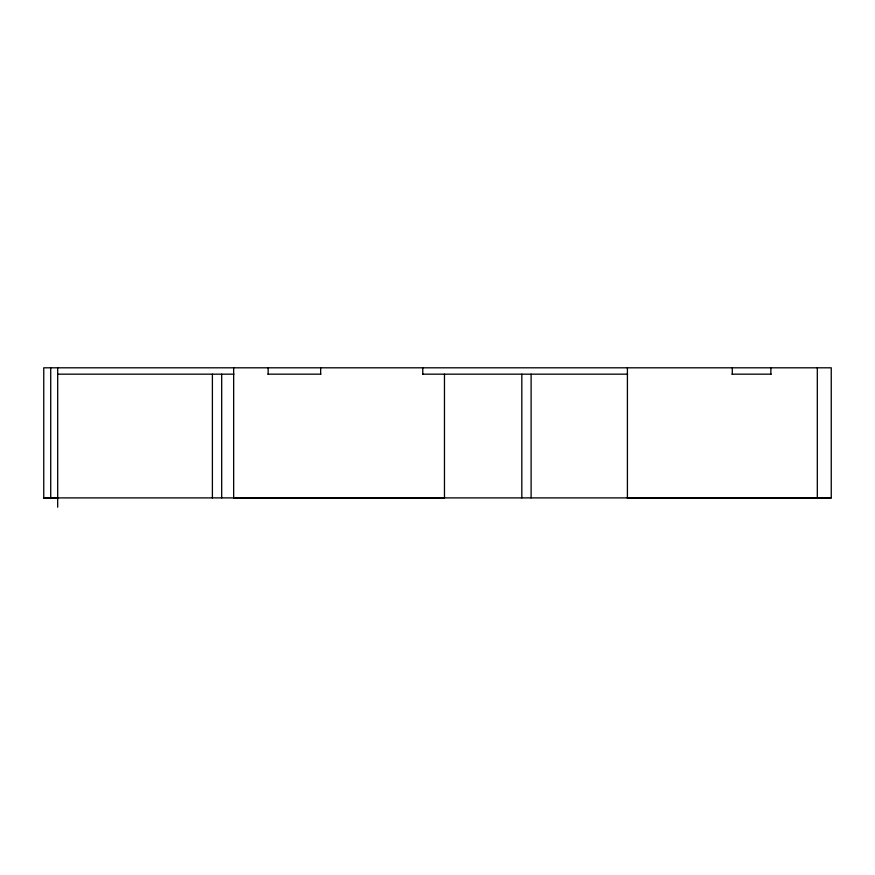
<?xml version="1.0" encoding="UTF-8"?>
<svg xmlns="http://www.w3.org/2000/svg" width="875" height="875" viewBox="0 0 875 875"><rect width="100%" height="100%" fill="white"/><g stroke="black" fill="none" stroke-linecap="round" stroke-linejoin="round"><path stroke-width="1.31" d="M627.408 367.806L627.408 498.017L641.342 497.897M57.684 498.061L43.75 498.061L43.75 367.806L831.25 367.806L831.25 497.897L627.408 498.017M233.658 367.806L233.658 497.952L247.592 497.897M57.684 374.172L233.92 374.172M267.903 374.172L320.906 374.172M422.614 374.172L627.616 374.172M731.916 374.172L771.225 374.172M831.25 497.897L43.75 497.897L57.684 497.897L50.717 497.908L50.717 367.806M233.658 497.952L444.467 497.952L444.467 374.172M685.825 497.897L817.316 498.017L817.316 367.806M430.533 497.897L444.467 497.952M770.853 367.806L770.853 374.172M732.288 367.806L732.288 374.172M531.114 374.172L531.114 497.897M521.828 374.172L521.828 497.897M422.778 367.806L422.778 374.172M320.655 367.806L320.655 374.172M268.155 367.806L268.155 374.172M221.692 374.172L221.692 497.897M212.395 374.172L212.395 497.897M57.684 367.806L57.684 507.194"/></g></svg>
